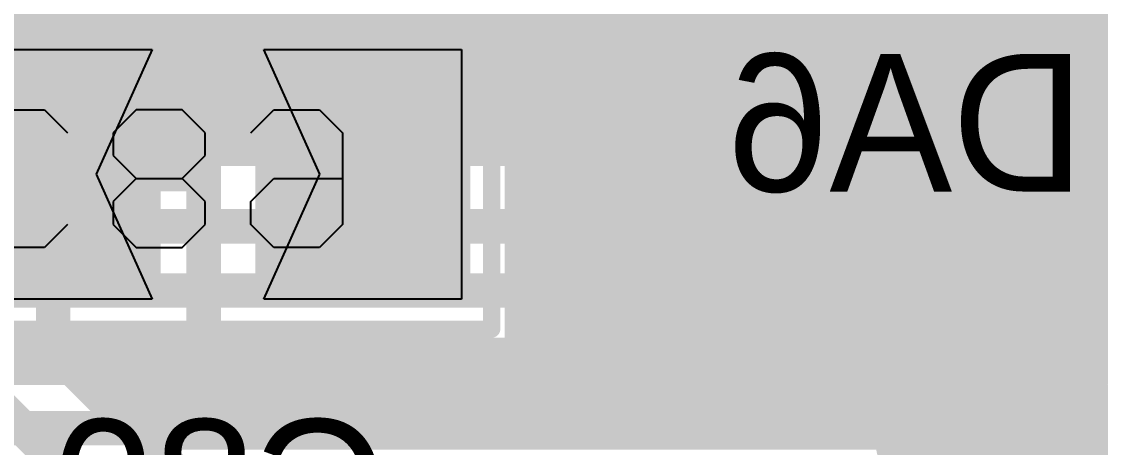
# Model space of a CAD drawing. Header units: millimetres. Extents: x 0.11 to 5.67, y 0.55 to 4.24.
# Drawn here: x 2.8648 to 3.1118, y 2.2318 to 2.3292 of the extents above; entities that cross this region are included whole.
import ezdxf

# ---------------------------------------------------------------- set-up
doc = ezdxf.new("R2010")
doc.units = ezdxf.units.MM
doc.header["$MEASUREMENT"] = 0
for name, color, linetype in [('BottomLayer', 5, 'Continuous'), ('BottomOverlay', 54, 'Continuous'), ('BottomPaste', 16, 'Continuous'), ('BottomSolder', 6, 'Continuous'), ('InternalPlane1', 76, 'Continuous'), ('InternalPlane2', 16, 'Continuous'), ('Mechanical3', 76, 'Continuous'), ('MultiLayer', 9, 'Continuous'), ('TopLayer', 1, 'Continuous'), ('TopOverlay', 2, 'Continuous'), ('ViaHoleLayer', 16, 'Continuous')]:
    doc.layers.add(name, color=color, linetype=linetype)

# ---------------------------------------------------------------- blocks, each defined once
blk = doc.blocks.new('CC0805_B_27')
at = {"layer": 'BottomLayer'}
for points in [[(-0.0128, -0.02854), (-0.0128, 0.02854), (-0.05807, -0.02854), (-0.05807, 0.02854)], [(0.0128, 0.02854), (0.0128, -0.02854), (0.05807, 0.02854), (0.05807, -0.02854)]]:
    blk.add_solid(points, dxfattribs=at)
at = {"layer": 'BottomOverlay', "const_width": 0.00394}
for points in [[(-0.06496, -0.03543), (-0.06496, 0.03543)], [(-0.06496, 0.03543), (0.06496, 0.03543)], [(0.06496, -0.03543), (0.06496, 0.03543)], [(-0.06496, -0.03543), (0.06496, -0.03543)]]:
    blk.add_lwpolyline(points, dxfattribs=at)
at = {"layer": 'BottomOverlay', "const_width": 0.00197}
for points in [[(-0.06594, 0.03543, 1), (-0.06398, 0.03543, 1)], [(-0.06594, 0.03543, 1), (-0.06398, 0.03543, 1)], [(0.06398, 0.03543, 1), (0.06594, 0.03543, 1)], [(0.06398, 0.03543, 1), (0.06594, 0.03543, 1)], [(-0.06594, -0.03543, 1), (-0.06398, -0.03543, 1)], [(-0.06594, -0.03543, 1), (-0.06398, -0.03543, 1)], [(0.06398, -0.03543, 1), (0.06594, -0.03543, 1)], [(0.06398, -0.03543, 1), (0.06594, -0.03543, 1)]]:
    blk.add_lwpolyline(points, format="xyb", close=True, dxfattribs=at)
at = {"layer": 'BottomPaste'}
for p, q in [((-0.05807, 0.02854), (-0.0128, 0.02854)), ((-0.05807, -0.02854), (-0.05807, 0.02854)), ((-0.0128, 0.02854), (-0.02559, 0)), ((0.02559, 0), (0.0128, 0.02854)), ((0.0128, 0.02854), (0.05807, 0.02854)), ((0.05807, 0.02854), (0.05807, -0.02854)), ((-0.02559, 0), (-0.0128, -0.02854)), ((0.0128, -0.02854), (0.02559, 0)), ((-0.0128, -0.02854), (-0.05807, -0.02854)), ((0.05807, -0.02854), (0.0128, -0.02854))]:
    blk.add_line(p, q, dxfattribs=at)
at = {"layer": 'BottomSolder'}
for points in [[(-0.01083, -0.03051), (-0.01083, 0.03051), (-0.06004, -0.03051), (-0.06004, 0.03051)], [(0.01083, 0.03051), (0.01083, -0.03051), (0.06004, 0.03051), (0.06004, -0.03051)]]:
    blk.add_solid(points, dxfattribs=at)
at = {"layer": 'Mechanical3'}
for p, q in [((-0.05315, 0.00952), (-0.0479, 0.01476)), ((-0.0479, 0.01476), (-0.03741, 0.01476)), ((-0.03741, 0.01476), (-0.03216, 0.00952)), ((-0.01642, 0.01476), (-0.02166, 0.00952)), ((-0.00592, 0.01476), (-0.01642, 0.01476)), ((-0.00067, 0.00952), (-0.00592, 0.01476)), ((0.00982, 0.00952), (0.01507, 0.01476)), ((0.01507, 0.01476), (0.02557, 0.01476)), ((0.02557, 0.01476), (0.03081, 0.00952)), ((-0.05315, -0.01147), (-0.05315, 0.00952)), ((-0.02166, 0.00952), (-0.02166, 0.00427)), ((-0.00067, 0.00427), (-0.00067, 0.00952)), ((0.03081, 0.00952), (0.03081, -0.01147)), ((-0.02166, 0.00427), (-0.01642, -0.00098)), ((-0.00592, -0.00098), (-0.00067, 0.00427)), ((-0.01642, -0.00098), (-0.02166, -0.00623)), ((-0.01642, -0.00098), (-0.00592, -0.00098)), ((-0.00067, -0.00623), (-0.00592, -0.00098)), ((0.00982, -0.00623), (0.01507, -0.00098)), ((0.01507, -0.00098), (0.03081, -0.00098)), ((-0.02166, -0.00623), (-0.02166, -0.01147)), ((-0.00067, -0.01147), (-0.00067, -0.00623)), ((0.00982, -0.01147), (0.00982, -0.00623)), ((-0.0479, -0.01672), (-0.05315, -0.01147)), ((-0.03216, -0.01147), (-0.03741, -0.01672)), ((-0.02166, -0.01147), (-0.01642, -0.01672)), ((-0.00592, -0.01672), (-0.00067, -0.01147)), ((0.01507, -0.01672), (0.00982, -0.01147)), ((0.03081, -0.01147), (0.02557, -0.01672)), ((-0.03741, -0.01672), (-0.0479, -0.01672)), ((-0.01642, -0.01672), (-0.00592, -0.01672)), ((0.02557, -0.01672), (0.01507, -0.01672))]:
    blk.add_line(p, q, dxfattribs=at)
blk = doc.blocks.new('CC8X11_5_L_229')
at = {"layer": 'TopOverlay', "const_width": 0.00787}
for points in [[(-0.09055, 0.5315), (-0.09055, 0.07874)], [(0.22441, 0.5315), (-0.09055, 0.5315)]]:
    blk.add_lwpolyline(points, dxfattribs=at)
at = {"layer": 'TopOverlay', "const_width": 0.00394}
blk.add_lwpolyline([(-0.09252, 0.5315, 1), (-0.08858, 0.5315, 1)], format="xyb", close=True, dxfattribs=at)
blk.add_lwpolyline([(-0.09252, 0.5315, 1), (-0.08858, 0.5315, 1)], format="xyb", close=True, dxfattribs=at)

msp = doc.modelspace()

# ---------------------------------------------------------------- linework, layer by layer
at = {"layer": 'BottomLayer'}
for points, const_width in [([(2.87402, 2.29626), (2.87402, 2.36516)], 0.01969), ([(2.94291, 2.29429), (2.94291, 2.36319)], 0.00787), ([(2.9065, 2.25197), (2.9065, 2.33661)], 0.00787), ([(2.97933, 2.25197), (2.97933, 2.33661)], 0.00787), ([(2.9065, 2.25394), (2.9065, 2.33465)], 0.00787), ([(2.87205, 2.29429), (2.87205, 2.33071)], 0.00787), ([(2.97933, 2.32972), (3.30217, 2.32972)], 0.00787), ([(2.97933, 2.32184), (3.30217, 2.32184)], 0.00787), ([(2.97933, 2.31397), (3.30217, 2.31397)], 0.00787), ([(2.97933, 2.3061), (3.11528, 2.3061)], 0.00787), ([(2.87205, 2.29429), (2.87402, 2.29626)], 0.01969), ([(2.97933, 2.29822), (3.10744, 2.29822)], 0.00787), ([(2.87205, 2.29429), (2.90256, 2.29429)], 0.00787), ([(2.87205, 2.25787), (2.87205, 2.29429)], 0.00787), ([(2.97933, 2.29035), (3.08941, 2.29035)], 0.00787), ([(2.97933, 2.28247), (3.07709, 2.28247)], 0.00787), ([(2.97933, 2.2746), (3.07245, 2.2746)], 0.00787), ([(2.97933, 2.26673), (3.07088, 2.26673)], 0.00787), ([(3.09646, 2.26575), (3.10031, 2.26189)], 0.00984), ([(2.83957, 2.26167), (2.89947, 2.20177)], 0.00787), ([(3.10031, 2.26189), (3.13843, 2.26189)], 0.00984), ([(2.97933, 2.25885), (3.07181, 2.25885)], 0.00787), ([(2.87236, 2.25394), (2.9065, 2.25394)], 0.00787), ([(2.87236, 2.25394), (2.89906, 2.22724)], 0.00787), ([(2.87532, 2.25098), (3.06866, 2.25098)], 0.00787), ([(2.9065, 2.25197), (2.97933, 2.25197)], 0.00787), ([(2.88319, 2.2431), (3.06492, 2.2431)], 0.00787), ([(3.08957, 2.23622), (3.12992, 2.23622)], 0.00787), ([(2.89106, 2.23523), (3.064, 2.23523)], 0.00787)]:
    msp.add_lwpolyline(points, dxfattribs=dict(at, const_width=const_width))
for points, const_width in [([(2.87008, 2.33071, 1), (2.87402, 2.33071, 1)], 0.00394), ([(2.97736, 2.32972, 1), (2.9813, 2.32972, 1)], 0.00394), ([(2.97736, 2.32184, 1), (2.9813, 2.32184, 1)], 0.00394), ([(2.97736, 2.31397, 1), (2.9813, 2.31397, 1)], 0.00394), ([(2.97736, 2.3061, 1), (2.9813, 2.3061, 1)], 0.00394), ([(3.11331, 2.3061, 1), (3.11725, 2.3061, 1)], 0.00394), ([(2.86909, 2.29626, 1), (2.87894, 2.29626, 1)], 0.00984), ([(2.86909, 2.29626, 1), (2.87894, 2.29626, 1)], 0.00984), ([(2.86713, 2.29429, 1), (2.87697, 2.29429, 1)], 0.00984), ([(2.97736, 2.29822, 1), (2.9813, 2.29822, 1)], 0.00394), ([(3.10547, 2.29822, 1), (3.1094, 2.29822, 1)], 0.00394), ([(2.87008, 2.29429, 1), (2.87402, 2.29429, 1)], 0.00394), ([(2.87008, 2.29429, 1), (2.87402, 2.29429, 1)], 0.00394), ([(2.87008, 2.29429, 1), (2.87402, 2.29429, 1)], 0.00394), ([(2.90059, 2.29429, 1), (2.90453, 2.29429, 1)], 0.00394), ([(2.94095, 2.29429, 1), (2.94488, 2.29429, 1)], 0.00394), ([(2.97736, 2.29035, 1), (2.9813, 2.29035, 1)], 0.00394), ([(3.08744, 2.29035, 1), (3.09137, 2.29035, 1)], 0.00394), ([(3.10213, 2.29017, 1), (3.10606, 2.29017, 1)], 0.00394), ([(3.10213, 2.29017, 1), (3.10606, 2.29017, 1)], 0.00394), ([(2.97736, 2.28247, 1), (2.9813, 2.28247, 1)], 0.00394), ([(3.07512, 2.28247, 1), (3.07906, 2.28247, 1)], 0.00394), ([(2.97736, 2.2746, 1), (2.9813, 2.2746, 1)], 0.00394), ([(3.07048, 2.2746, 1), (3.07441, 2.2746, 1)], 0.00394), ([(3.09055, 2.26575, 1), (3.10236, 2.26575, 1)], 0.01181), ([(2.97736, 2.26673, 1), (2.9813, 2.26673, 1)], 0.00394), ([(3.06892, 2.26673, 1), (3.07285, 2.26673, 1)], 0.00394), ([(3.094, 2.26575, 1), (3.09892, 2.26575, 1)], 0.00492), ([(3.09785, 2.26189, 1), (3.10277, 2.26189, 1)], 0.00492), ([(3.09785, 2.26189, 1), (3.10277, 2.26189, 1)], 0.00492), ([(2.97736, 2.25885, 1), (2.9813, 2.25885, 1)], 0.00394), ([(3.06984, 2.25885, 1), (3.07378, 2.25885, 1)], 0.00394), ([(2.87008, 2.25787, 1), (2.87402, 2.25787, 1)], 0.00394), ([(2.87039, 2.25394, 1), (2.87432, 2.25394, 1)], 0.00394), ([(2.87039, 2.25394, 1), (2.87432, 2.25394, 1)], 0.00394), ([(2.90453, 2.25394, 1), (2.90846, 2.25394, 1)], 0.00394), ([(2.90453, 2.25394, 1), (2.90846, 2.25394, 1)], 0.00394), ([(3.07097, 2.25567, 1), (3.0749, 2.25567, 1)], 0.00394), ([(3.07097, 2.25567, 1), (3.0749, 2.25567, 1)], 0.00394), ([(2.87335, 2.25098, 1), (2.87728, 2.25098, 1)], 0.00394), ([(2.90453, 2.25197, 1), (2.90846, 2.25197, 1)], 0.00394), ([(2.90453, 2.25197, 1), (2.90846, 2.25197, 1)], 0.00394), ([(2.97736, 2.25197, 1), (2.9813, 2.25197, 1)], 0.00394), ([(2.97736, 2.25197, 1), (2.9813, 2.25197, 1)], 0.00394), ([(3.06669, 2.25098, 1), (3.07063, 2.25098, 1)], 0.00394), ([(3.08366, 2.23622, 1), (3.09547, 2.23622, 1)], 0.01181), ([(2.88122, 2.2431, 1), (2.88516, 2.2431, 1)], 0.00394), ([(3.06295, 2.2431, 1), (3.06689, 2.2431, 1)], 0.00394), ([(3.0876, 2.23622, 1), (3.09154, 2.23622, 1)], 0.00394), ([(2.88909, 2.23523, 1), (2.89303, 2.23523, 1)], 0.00394), ([(3.06203, 2.23523, 1), (3.06596, 2.23523, 1)], 0.00394)]:
    msp.add_lwpolyline(points, format="xyb", close=True, dxfattribs=dict(at, const_width=const_width))
at = {"layer": 'BottomLayer', "const_width": 0.00787}
for points in [[(3.10409, 2.29017, -0.717584), (3.15232, 2.29519)], [(3.07293, 2.25567, -0.640512), (3.10409, 2.29017)], [(3.0702, 2.21949, -0.415726), (3.07293, 2.25567)]]:
    msp.add_lwpolyline(points, format="xyb", dxfattribs=at)
at = {"layer": 'InternalPlane1', "const_width": 0.02591}
for points in [[(3.1161, 2.28453, 1), (3.14201, 2.28453, 1)], [(3.0835, 2.26575, 1), (3.10941, 2.26575, 1)], [(3.07661, 2.23622, 1), (3.10252, 2.23622, 1)]]:
    msp.add_lwpolyline(points, format="xyb", close=True, dxfattribs=at)
at = {"layer": 'InternalPlane2', "const_width": 0.02591}
for points in [[(3.1161, 2.28453, 1), (3.14201, 2.28453, 1)], [(3.0835, 2.26575, 1), (3.10941, 2.26575, 1)], [(3.07661, 2.23622, 1), (3.10252, 2.23622, 1)]]:
    msp.add_lwpolyline(points, format="xyb", close=True, dxfattribs=at)
at = {"layer": 'MultiLayer', "const_width": 0.01181}
for points in [[(3.09055, 2.26575, 1), (3.10236, 2.26575, 1)], [(3.08366, 2.23622, 1), (3.09547, 2.23622, 1)]]:
    msp.add_lwpolyline(points, format="xyb", close=True, dxfattribs=at)
at = {"layer": 'TopLayer'}
for points, const_width in [([(2.81837, 2.32972), (3.19536, 2.32972)], 0.00787), ([(3.06122, 2.3248), (3.15099, 2.3248)], 0.00787), ([(2.82624, 2.32184), (3.05142, 2.32184)], 0.00787), ([(3.02918, 2.3001), (3.04869, 2.31961)], 0.00787), ([(2.83412, 2.31397), (3.04305, 2.31397)], 0.00787), ([(2.84199, 2.3061), (3.03518, 2.3061)], 0.00787), ([(3.03652, 2.28238), (3.06122, 2.30709)], 0.00787), ([(3.06122, 2.30709), (3.15099, 2.30709)], 0.00787), ([(2.84799, 2.3001), (3.02918, 2.3001)], 0.00787), ([(3.04134, 2.26772), (3.06102, 2.2874)], 0.00787), ([(3.06102, 2.2874), (3.12618, 2.2874)], 0.00787), ([(2.84065, 2.28238), (3.03652, 2.28238)], 0.00787), ([(2.80217, 2.26772), (3.04134, 2.26772)], 0.00787), ([(3.05709, 2.25098), (3.07087, 2.26476)], 0.00984), ([(3.07087, 2.26476), (3.09547, 2.26476)], 0.00984), ([(3.09547, 2.26476), (3.09646, 2.26575)], 0.00984), ([(2.7886, 2.25098), (3.05709, 2.25098)], 0.00984), ([(2.78248, 2.23622), (3.08957, 2.23622)], 0.00787)]:
    msp.add_lwpolyline(points, dxfattribs=dict(at, const_width=const_width))
at = {"layer": 'TopLayer', "const_width": 0.00787}
msp.add_lwpolyline([(3.04869, 2.31961, -0.198912), (3.06122, 2.3248)], format="xyb", dxfattribs=at)
msp.add_lwpolyline([(3.04869, 2.31961, -0.198912), (3.06122, 2.3248)], format="xyb", dxfattribs=at)
at = {"layer": 'TopLayer'}
for points, const_width in [([(3.05925, 2.3248, 1), (3.06319, 2.3248, 1)], 0.00394), ([(3.05925, 2.3248, 1), (3.06319, 2.3248, 1)], 0.00394), ([(3.05925, 2.3248, 1), (3.06319, 2.3248, 1)], 0.00394), ([(3.04945, 2.32184, 1), (3.05339, 2.32184, 1)], 0.00394), ([(3.04673, 2.31961, 1), (3.05066, 2.31961, 1)], 0.00394), ([(3.04673, 2.31961, 1), (3.05066, 2.31961, 1)], 0.00394), ([(3.04673, 2.31961, 1), (3.05066, 2.31961, 1)], 0.00394), ([(3.04108, 2.31397, 1), (3.04502, 2.31397, 1)], 0.00394), ([(3.03321, 2.3061, 1), (3.03714, 2.3061, 1)], 0.00394), ([(3.05925, 2.30709, 1), (3.06319, 2.30709, 1)], 0.00394), ([(3.05925, 2.30709, 1), (3.06319, 2.30709, 1)], 0.00394), ([(3.02721, 2.3001, 1), (3.03115, 2.3001, 1)], 0.00394), ([(3.02721, 2.3001, 1), (3.03115, 2.3001, 1)], 0.00394), ([(3.05906, 2.2874, 1), (3.06299, 2.2874, 1)], 0.00394), ([(3.05906, 2.2874, 1), (3.06299, 2.2874, 1)], 0.00394), ([(3.03455, 2.28238, 1), (3.03848, 2.28238, 1)], 0.00394), ([(3.03455, 2.28238, 1), (3.03848, 2.28238, 1)], 0.00394), ([(3.09055, 2.26575, 1), (3.10236, 2.26575, 1)], 0.01181), ([(3.03937, 2.26772, 1), (3.04331, 2.26772, 1)], 0.00394), ([(3.03937, 2.26772, 1), (3.04331, 2.26772, 1)], 0.00394), ([(3.06841, 2.26476, 1), (3.07333, 2.26476, 1)], 0.00492), ([(3.06841, 2.26476, 1), (3.07333, 2.26476, 1)], 0.00492), ([(3.09301, 2.26476, 1), (3.09793, 2.26476, 1)], 0.00492), ([(3.09301, 2.26476, 1), (3.09793, 2.26476, 1)], 0.00492), ([(3.094, 2.26575, 1), (3.09892, 2.26575, 1)], 0.00492), ([(3.05463, 2.25098, 1), (3.05955, 2.25098, 1)], 0.00492), ([(3.05463, 2.25098, 1), (3.05955, 2.25098, 1)], 0.00492), ([(3.08366, 2.23622, 1), (3.09547, 2.23622, 1)], 0.01181), ([(3.0876, 2.23622, 1), (3.09154, 2.23622, 1)], 0.00394)]:
    msp.add_lwpolyline(points, format="xyb", close=True, dxfattribs=dict(at, const_width=const_width))
at = {"layer": 'ViaHoleLayer', "const_width": 0.00591}
for points in [[(3.0935, 2.26575, 1), (3.09941, 2.26575, 1)], [(3.08661, 2.23622, 1), (3.09252, 2.23622, 1)]]:
    msp.add_lwpolyline(points, format="xyb", close=True, dxfattribs=at)

# ---------------------------------------------------------------- block references
for name, p, rotation in [('CC8X11_5_L_229', (2.96063, 2.78445), 180), ('CC0805_B_27', (2.90748, 2.29429), 360)]:
    msp.add_blockref(name, p, dxfattribs=dict(rotation=rotation))

# ---------------------------------------------------------------- texts
at = {"layer": 'BottomOverlay', "text_generation_flag": 2}
for s, p in [('DA6', (3.10827, 2.29035)), ('C89', (2.94882, 2.20669))]:
    msp.add_text(s, height=0.031496, dxfattribs=at).set_placement(p)

doc.saveas('drawing.dxf')
